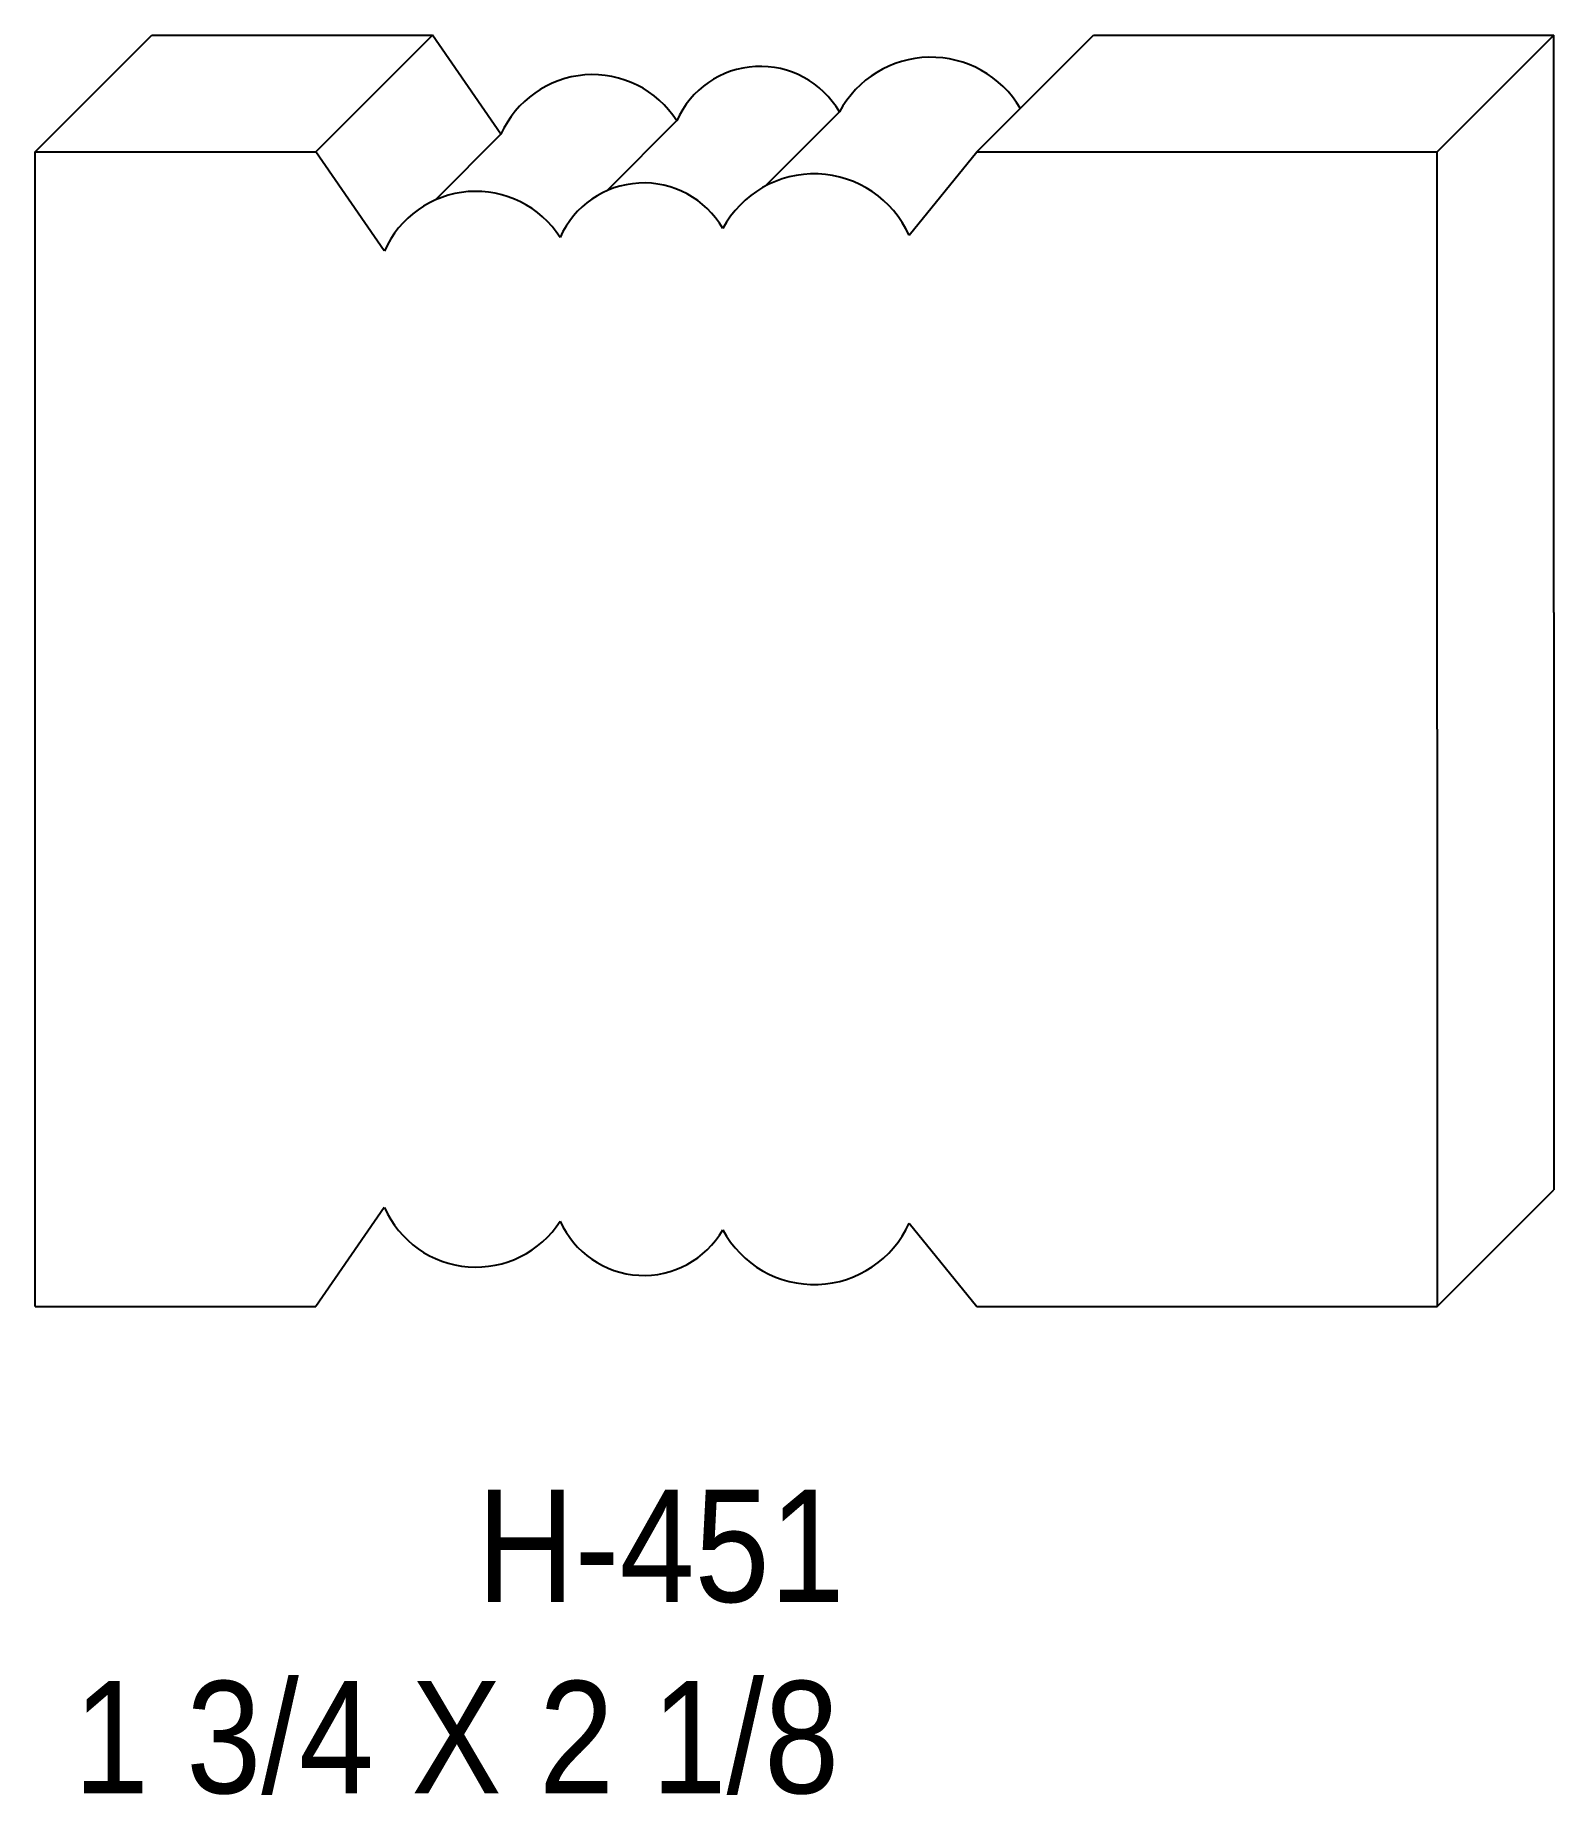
# Model space of a CAD drawing. Extents: x 69.42 to 71.72, y 134.05 to 136.72.
import ezdxf

# ---------------------------------------------------------------- set-up
doc = ezdxf.new("R2010")
doc.units = 0
doc.header["$LTSCALE"] = 5
doc.layers.add('PROFILE', color=7, linetype='CONTINUOUS')
doc.styles.add('TXT', font='TXT', dxfattribs={"height": 3.5})

msp = doc.modelspace()

# ---------------------------------------------------------------- linework, layer by layer
at = {"layer": 'PROFILE', "color": 1, "linetype": 'CONTINUOUS'}
for p, q in [((69.4198, 136.5388), (69.5966, 136.7155)), ((69.5966, 136.7155), (70.022, 136.7155)), ((69.8452, 136.5388), (70.022, 136.7155)), ((70.1256, 136.5653), (70.022, 136.7155)), ((70.8466, 136.5388), (71.0234, 136.7155)), ((71.0234, 136.7155), (71.721, 136.7155)), ((71.5443, 136.5388), (71.721, 136.7155)), ((71.721, 135.8407), (71.721, 136.7155)), ((70.3924, 136.5865), (70.2861, 136.4798)), ((70.6385, 136.5993), (70.5259, 136.4867)), ((70.1256, 136.5653), (70.0263, 136.466)), ((69.4198, 136.5388), (69.8452, 136.5388)), ((69.4198, 134.7892), (69.4198, 136.5388)), ((69.9489, 136.3886), (69.8452, 136.5388)), ((70.744, 136.4123), (70.8466, 136.5388)), ((70.8466, 136.5388), (71.5443, 136.5388)), ((71.5443, 135.664), (71.5443, 136.5388)), ((71.721, 135.8407), (71.721, 134.9659)), ((71.5443, 135.664), (71.5443, 134.7892)), ((71.5443, 134.7892), (71.721, 134.9659)), ((69.9489, 134.9394), (69.8452, 134.7892)), ((70.744, 134.9156), (70.8466, 134.7892)), ((69.4198, 134.7892), (69.8452, 134.7892)), ((70.8466, 134.7892), (71.5443, 134.7892))]:
    msp.add_line(p, q, dxfattribs=at)
for centre, major_axis, start_param, end_param in [((70.2644, 136.504), (0, 0.1517), -1.000803, 1.154676), ((70.5187, 136.5299), (0.1384, 0), 0.524676, 2.725659), ((70.7771, 136.5248), (0.1573, 0), 0.532698, 2.648756), ((70.6004, 136.3481), (0.1573, 0), 0.420536, 2.648756), ((70.0877, 136.3272), (0.1517, 0), 0.569993, 2.725473), ((70.342, 136.3532), (0, 0.1384), -1.046121, 1.154863), ((70.0877, 135.0007), (0, 0.1517), -4.296269, -2.140789), ((70.342, 134.9748), (0, 0.1384), -4.296455, -2.095472), ((70.6004, 134.9799), (0.1573, 0), -2.648756, -0.420536)]:
    msp.add_ellipse(centre, major_axis=major_axis, ratio=1, start_param=start_param, end_param=end_param, dxfattribs=at)

# ---------------------------------------------------------------- texts
at = {"layer": 'PROFILE', "color": 1, "linetype": 'CONTINUOUS', "style": 'TXT', "width": 0.9}
for s, height, p in [('H-451', 0.16996, (70.0894, 134.3417)), ('1 3/4 X 2 1/8', 0.169956, (69.4782, 134.0519))]:
    msp.add_text(s, height=height, dxfattribs=at).set_placement(p)

doc.saveas('drawing.dxf')
